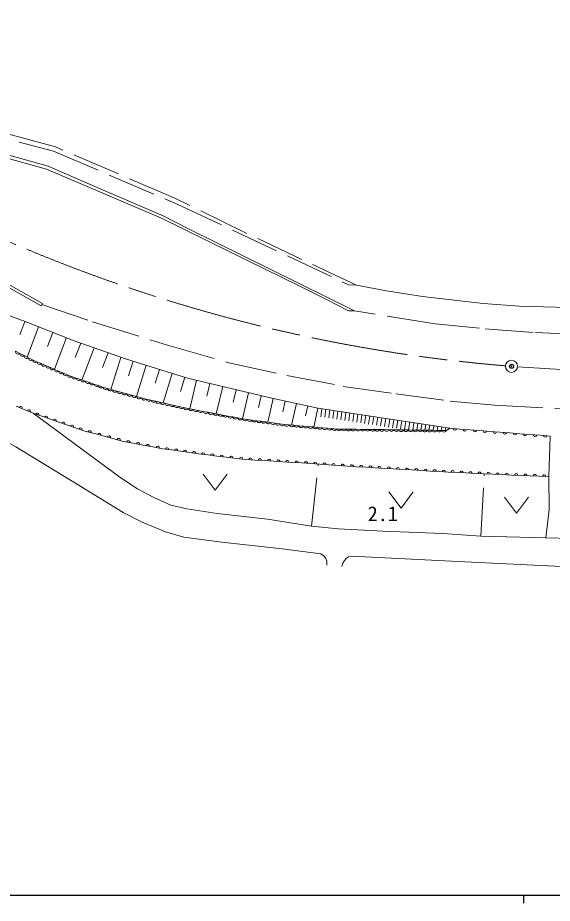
# Model space of a CAD drawing. Units: millimetres, scale not verified. Extents: x 40000 to 680000, y 20000 to 380000.
# Drawn here: x 105372 to 171576, y 204000 to 313681 of the extents above; entities that cross this region are included whole.
import ezdxf
from ezdxf.enums import TextEntityAlignment as Align

# ---------------------------------------------------------------- set-up
doc = ezdxf.new("R2010")
doc.units = ezdxf.units.MM
doc.header["$LTSCALE"] = 1000
doc.header["$PDMODE"] = 32
doc.header["$PDSIZE"] = 500
doc.linetypes.add('CHAIN', pattern=[18.5, 12, -1.5, 3.5, -1.5])
doc.linetypes.add('DASHED', pattern=[7.5, 6, -1.5])
for name, color, linetype, lineweight in [('M-BGD', 7, 'Continuous', 13), ('M-BGD-EXST', 7, 'Continuous', 13), ('M-BMK', 2, 'CHAIN', 13), ('M-BMK-SRVR', 3, 'Continuous', 13), ('M-TTL-BAND', 7, 'Continuous', 25)]:
    doc.layers.add(name, color=color, linetype=linetype, lineweight=lineweight)
doc.layers.add('M-BMK-HTXT', color=7, linetype='Continuous')
doc.layers.add('M-OTRS', color=6, linetype='Continuous')
doc.styles.add('ＭＳ ゴシック', font='')
doc.styles.get('ＭＳ ゴシック').set_extended_font_data('MS Gothic')

msp = doc.modelspace()

# ---------------------------------------------------------------- linework, layer by layer
at = {"layer": 'M-BGD'}
for p, q in [((105623, 274410), (106251, 276076)), ((106526, 271648), (107945, 275410)), ((109065, 272942), (109731, 274708)), ((111395, 274054), (109921, 270145)), ((112490, 271579), (113172, 273389)), ((105631, 272100), (105102, 272367)), ((106160, 271833), (105631, 272100)), ((113331, 268808), (114837, 272802)), ((115880, 270374), (116566, 272193)), ((106689, 271566), (106160, 271833)), ((107218, 271299), (106689, 271566)), ((107755, 271070), (107218, 271299)), ((108291, 270841), (107755, 271070)), ((116897, 267641), (118134, 271617)), ((119095, 269343), (119655, 271144)), ((108828, 270612), (108291, 270841)), ((109364, 270383), (108828, 270612)), ((109901, 270153), (109364, 270383)), ((110437, 269924), (109901, 270153)), ((110974, 269695), (110437, 269924)), ((120093, 266770), (121295, 270634)), ((122409, 268411), (122941, 270122)), ((111510, 269466), (110974, 269695)), ((112047, 269237), (111510, 269466)), ((112601, 269052), (112047, 269237)), ((113155, 268866), (112601, 269052)), ((113709, 268681), (113155, 268866)), ((123370, 265975), (124508, 269634)), ((125536, 267376), (126085, 269144)), ((126669, 265240), (127518, 268779)), ((114263, 268496), (113709, 268681)), ((114817, 268311), (114263, 268496)), ((115371, 268126), (114817, 268311)), ((115925, 267940), (115371, 268126)), ((116480, 267755), (115925, 267940)), ((117082, 267591), (116480, 267755)), ((128787, 266817), (129163, 268384)), ((129964, 264620), (130774, 267998)), ((117684, 267427), (117082, 267591)), ((118286, 267263), (117684, 267427)), ((118887, 267099), (118286, 267263)), ((119489, 266935), (118887, 267099)), ((120091, 266770), (119489, 266935)), ((120693, 266606), (120091, 266770)), ((121295, 266442), (120693, 266606)), ((132059, 266071), (132426, 267602)), ((133205, 264012), (133944, 267237)), ((135207, 265424), (135534, 266856)), ((106237, 265129), (105199, 265560)), ((121873, 266312), (121295, 266442)), ((122450, 266182), (121873, 266312)), ((123027, 266052), (122450, 266182)), ((123604, 265923), (123027, 266052)), ((124181, 265793), (123604, 265923)), ((124758, 265663), (124181, 265793)), ((125336, 265533), (124758, 265663)), ((125913, 265403), (125336, 265533)), ((136344, 263584), (137013, 266506)), ((138201, 264851), (138507, 266190)), ((139298, 263226), (139909, 265893)), ((141031, 264393), (141307, 265597)), ((107276, 264699), (106237, 265129)), ((108344, 264330), (107276, 264699)), ((126490, 265273), (125913, 265403)), ((127104, 265158), (126490, 265273)), ((127717, 265043), (127104, 265158)), ((128331, 264927), (127717, 265043)), ((128945, 264812), (128331, 264927)), ((129559, 264697), (128945, 264812)), ((130172, 264581), (129559, 264697)), ((130786, 264466), (130172, 264581)), ((131400, 264351), (130786, 264466)), ((132014, 264235), (131400, 264351)), ((142558, 265332), (158873, 262830)), ((142901, 264268), (143053, 265256)), ((143395, 264192), (143547, 265181)), ((143890, 264116), (144041, 265105)), ((144384, 264040), (144536, 265029)), ((144878, 263965), (145030, 264953)), ((145373, 263889), (145525, 264877)), ((145867, 263813), (146019, 264801)), ((146362, 263737), (146513, 264726)), ((146856, 263661), (147008, 264650)), ((147350, 263585), (147502, 264574)), ((147845, 263510), (147996, 264498)), ((148339, 263434), (148491, 264422)), ((148834, 263358), (148985, 264346)), ((109412, 263961), (108344, 264330)), ((110480, 263592), (109412, 263961)), ((111549, 263224), (110480, 263592)), ((132628, 264120), (132014, 264235)), ((133241, 264005), (132628, 264120)), ((133816, 263927), (133241, 264005)), ((134390, 263849), (133816, 263927)), ((134964, 263771), (134390, 263849)), ((135539, 263693), (134964, 263771)), ((136113, 263615), (135539, 263693)), ((136687, 263537), (136113, 263615)), ((137262, 263459), (136687, 263537)), ((137836, 263381), (137262, 263459)), ((138410, 263303), (137836, 263381)), ((138997, 263252), (138410, 263303)), ((139584, 263201), (138997, 263252)), ((149328, 263282), (149480, 264271)), ((149822, 263206), (149974, 264195)), ((150317, 263130), (150468, 264119)), ((150811, 263055), (150963, 264043)), ((151306, 262979), (151457, 263967)), ((151800, 262903), (151952, 263891)), ((152294, 262827), (152446, 263815)), ((152789, 262751), (152940, 263740)), ((153283, 262675), (153435, 263664)), ((153929, 263588), (153781, 262620)), ((154424, 263512), (154286, 262614)), ((154918, 263436), (154791, 262607)), ((155412, 263360), (155296, 262600)), ((155907, 263285), (155801, 262594)), ((112617, 262855), (111549, 263224)), ((113685, 262486), (112617, 262855)), ((114883, 262168), (113685, 262486)), ((116080, 261850), (114883, 262168)), ((140171, 263149), (139584, 263201)), ((140757, 263098), (140171, 263149)), ((141344, 263046), (140757, 263098)), ((141931, 262995), (141344, 263046)), ((142518, 262944), (141931, 262995)), ((143105, 262892), (142518, 262944)), ((143691, 262841), (143105, 262892)), ((144278, 262789), (143691, 262841)), ((144865, 262738), (144278, 262789)), ((145456, 262730), (144865, 262738)), ((146047, 262722), (145456, 262730)), ((146638, 262715), (146047, 262722)), ((147229, 262707), (146638, 262715)), ((147820, 262699), (147229, 262707)), ((148411, 262691), (147820, 262699)), ((149003, 262683), (148411, 262691)), ((149594, 262676), (149003, 262683)), ((150185, 262668), (149594, 262676)), ((150776, 262660), (150185, 262668)), ((151367, 262652), (150776, 262660)), ((151958, 262644), (151367, 262652)), ((152549, 262637), (151958, 262644)), ((153140, 262629), (152549, 262637)), ((153731, 262621), (153140, 262629)), ((154322, 262613), (153731, 262621)), ((154913, 262605), (154322, 262613)), ((155504, 262598), (154913, 262605)), ((156095, 262590), (155504, 262598)), ((156686, 262582), (156095, 262590)), ((156401, 263209), (156306, 262587)), ((157277, 262574), (156686, 262582)), ((156896, 263133), (156811, 262580)), ((157868, 262566), (157277, 262574)), ((157390, 263057), (157316, 262574)), ((157884, 262981), (157821, 262567)), ((158460, 262559), (157868, 262566)), ((158379, 262905), (158326, 262560)), ((158873, 262830), (158460, 262559)), ((158873, 262830), (160116, 262733)), ((160116, 262733), (161358, 262636)), ((161358, 262636), (162601, 262540)), ((162601, 262540), (163844, 262443)), ((163844, 262443), (165086, 262346)), ((165086, 262346), (166329, 262250)), ((166329, 262250), (167572, 262153)), ((167572, 262153), (168814, 262057)), ((117278, 261532), (116080, 261850)), ((118476, 261214), (117278, 261532)), ((119685, 260985), (118476, 261214)), ((168814, 262057), (170057, 261960)), ((170057, 261960), (171300, 261863)), ((171155, 256847), (171300, 261863)), ((120895, 260757), (119685, 260985)), ((122105, 260529), (120895, 260757)), ((123315, 260300), (122105, 260529)), ((124421, 260146), (123315, 260300)), ((125526, 259991), (124421, 260146)), ((126632, 259836), (125526, 259991)), ((127764, 259681), (126632, 259836)), ((128897, 259526), (127764, 259681)), ((130029, 259371), (128897, 259526)), ((131231, 259238), (130029, 259371)), ((132433, 259104), (131231, 259238)), ((133634, 258970), (132433, 259104)), ((134783, 258901), (133634, 258970)), ((135931, 258832), (134783, 258901)), ((137080, 258762), (135931, 258832)), ((138219, 258686), (137080, 258762)), ((139358, 258609), (138219, 258686)), ((140498, 258532), (139358, 258609)), ((141637, 258456), (140498, 258532)), ((142777, 258379), (141637, 258456)), ((143916, 258303), (142777, 258379)), ((145056, 258226), (143916, 258303)), ((146195, 258150), (145056, 258226)), ((147335, 258073), (146195, 258150)), ((148473, 258005), (147335, 258073)), ((149610, 257938), (148473, 258005)), ((150748, 257870), (149610, 257938)), ((151886, 257803), (150748, 257870)), ((153023, 257735), (151886, 257803)), ((154161, 257667), (153023, 257735)), ((155299, 257600), (154161, 257667)), ((156436, 257532), (155299, 257600)), ((157574, 257464), (156436, 257532)), ((158680, 257409), (157574, 257464)), ((159785, 257355), (158680, 257409)), ((160891, 257300), (159785, 257355)), ((161997, 257245), (160891, 257300)), ((163102, 257190), (161997, 257245)), ((164208, 257136), (163102, 257190)), ((165366, 257088), (164208, 257136)), ((166524, 257040), (165366, 257088)), ((167681, 256992), (166524, 257040)), ((168839, 256943), (167681, 256992)), ((169997, 256895), (168839, 256943)), ((171155, 256847), (169997, 256895)), ((162711, 249474), (170781, 249270)), ((170781, 249270), (184948, 248848))]:
    msp.add_line(p, q, dxfattribs=at)
at = {"layer": 'M-BGD', "linetype": 'DASHED'}
for p, q in [((141744, 250720), (142599, 258391)), ((162711, 249474), (163159, 257188))]:
    msp.add_line(p, q, dxfattribs=at)
for points in [[(79446, 313076), (85845, 304953), (91083, 302189), (109799, 297137), (125188, 290561), (146345, 280616), (147322, 280544), (133419, 287129), (124738, 291379), (110047, 297670), (90931, 302877), (86411, 305176), (79805, 313681)], [(389387, 285619), (364374, 283294), (344967, 281389), (319386, 278963), (302000, 277277), (295560, 276695), (291823, 276470), (286622, 276376), (268106, 275943), (255660, 275674), (236672, 275370), (215020, 274896), (183683, 274344), (175474, 274410), (169225, 274699), (162560, 275210), (157058, 275775), (147078, 277374)], [(108375, 278157), (114627, 276022), (123942, 273135), (131529, 270941), (138696, 269376), (145676, 268022), (152213, 267088), (158937, 266201), (164423, 265711), (171940, 265268), (180181, 265174)], [(170781, 249270), (171198, 252791), (171155, 256847)]]:
    msp.add_lwpolyline(points, dxfattribs=at)
at = {"layer": 'M-BGD'}
for points in [[(76692, 308429), (79899, 305617), (81347, 304577), (82999, 303594), (85561, 302257), (89254, 300419), (108930, 294921), (123182, 288865), (131646, 284676), (140139, 280496), (143459, 278864), (146352, 277393), (147078, 277374)], [(147078, 277374), (126541, 287547), (123394, 289154), (114619, 292891), (109124, 295277), (89205, 300859), (83296, 303853), (81273, 305041), (79676, 306248), (76908, 308793)], [(70816, 298515), (81184, 292831), (86481, 290251), (98960, 283252), (108279, 278000), (108441, 278265), (104499, 280502), (99485, 283373), (94326, 286259), (86215, 290785), (80990, 293386), (74585, 296807), (70979, 298790)], [(67789, 293408), (89411, 283532), (96848, 279541), (106280, 276065), (112357, 273676), (118705, 271439), (126384, 269051), (136844, 266542), (142558, 265332), (142054, 262984)], [(147322, 280544), (151048, 279841), (155521, 279135), (163007, 278287), (167527, 277958), (176473, 277722), (193352, 277699), (223636, 278215), (256457, 278874), (292866, 279602), (304289, 280830), (324686, 282882), (340148, 284251), (358224, 285940), (376647, 287660)], [(98246, 264398), (105138, 260532), (112658, 255949), (118413, 252384), (120774, 251196), (123673, 250024), (125954, 249359), (130643, 248725), (138136, 247901), (142920, 247299), (143304, 247006), (143514, 246717), (143649, 246373), (143657, 245877)], [(107276, 264699), (113132, 260351), (118018, 256757), (120203, 255348), (122247, 254244), (124338, 253328), (126334, 252834), (130069, 252270), (136295, 251566), (141744, 250720)], [(141744, 250720), (145044, 250366), (150626, 250098), (158029, 249786), (162711, 249474)], [(145505, 245702), (145630, 246108), (145850, 246473), (146101, 246739), (146347, 246894), (146702, 247000), (160726, 246279), (182215, 245263), (182588, 245050), (182805, 244785), (182958, 244488), (183042, 244127), (183030, 243609)]]:
    msp.add_lwpolyline(points, dxfattribs=at)
for centre, radius, start, end in [((105421, 272340), 320, 175.19079, 311.26832), ((105950, 272073), 320, 175.19143, 311.26856), ((106479, 271806), 320, 175.18959, 311.26952), ((107008, 271539), 320, 175.18959, 311.26952), ((107531, 271288), 313, 177.99349, 315.75146), ((108067, 271059), 313, 177.99592, 315.74799), ((108604, 270830), 313, 177.99592, 315.74799), ((109140, 270601), 313, 177.99419, 315.75153), ((109677, 270372), 313, 177.99487, 315.74904), ((110213, 270143), 313, 177.99487, 315.74904), ((110750, 269913), 313, 177.99419, 315.75153), ((111286, 269684), 313, 177.99417, 315.74897), ((111823, 269455), 313, 177.99592, 315.74799), ((112360, 269252), 313, 182.72584, 320.30937), ((112914, 269067), 313, 182.72424, 320.31035), ((113468, 268881), 313, 182.72255, 320.31204), ((114022, 268696), 313, 182.72318, 320.30955), ((114576, 268511), 313, 182.72584, 320.30937), ((115130, 268326), 313, 182.72508, 320.30951), ((115684, 268140), 313, 182.72255, 320.31204), ((116238, 267955), 313, 182.72393, 320.30942), ((116818, 267811), 343, 189.42171, 320.07756), ((117420, 267647), 343, 189.42298, 320.07451), ((118022, 267483), 343, 189.42298, 320.07451), ((118624, 267319), 343, 189.42369, 320.07429), ((119226, 267155), 343, 189.42171, 320.07756), ((119828, 266991), 343, 189.4223, 320.0752), ((120430, 266827), 343, 189.42298, 320.07451), ((121032, 266662), 343, 189.42298, 320.07451), ((105723, 265356), 188, 333.72742, 161.23213), ((121610, 266493), 319, 189.19084, 325.44522), ((122187, 266363), 319, 189.18946, 325.44618), ((122764, 266233), 319, 189.18742, 325.44633), ((123342, 266103), 319, 189.18946, 325.44618), ((123919, 265974), 319, 189.19001, 325.44374), ((124496, 265844), 319, 189.18946, 325.44618), ((125073, 265714), 319, 189.18946, 325.44618), ((125650, 265584), 319, 189.1888, 325.44538), ((106761, 264925), 188, 333.72488, 161.23351), ((107813, 264525), 189, 337.52174, 164.38956), ((108882, 264156), 189, 337.52081, 164.39049), ((126227, 265454), 319, 189.18946, 325.44618), ((126823, 265357), 344, 194.07948, 324.64007), ((127437, 265242), 344, 194.08273, 324.63896), ((128051, 265126), 344, 194.08022, 324.63966), ((128665, 265011), 344, 194.0815, 324.63985), ((129278, 264896), 344, 194.08071, 324.63918), ((129892, 264780), 344, 194.08225, 324.63944), ((130506, 264665), 344, 194.07948, 324.64007), ((131120, 264550), 344, 194.08225, 324.63944), ((131733, 264434), 344, 194.08022, 324.63966), ((109950, 263788), 189, 337.52174, 164.38956), ((111018, 263419), 189, 337.52081, 164.39049), ((112086, 263050), 189, 337.52174, 164.38956), ((132347, 264319), 344, 194.0815, 324.63985), ((132961, 264204), 344, 194.08022, 324.63966), ((133543, 264075), 310, 193.04858, 331.49455), ((134118, 263997), 310, 193.0464, 331.49477), ((134692, 263919), 310, 193.04858, 331.49455), ((135266, 263841), 310, 193.04727, 331.49417), ((135841, 263763), 310, 193.04822, 331.49491), ((136415, 263685), 310, 193.0464, 331.49477), ((136989, 263607), 310, 193.04858, 331.49455), ((137563, 263529), 310, 193.0464, 331.49477), ((138138, 263451), 310, 193.04945, 331.49395), ((138714, 263394), 317, 196.63622, 333.35201), ((139301, 263343), 317, 196.63843, 333.35173), ((113155, 262681), 189, 337.51811, 164.3932), ((114282, 262321), 207, 346.9675, 163.28457), ((115480, 262003), 207, 346.96306, 163.28561), ((139887, 263291), 317, 196.63843, 333.35173), ((140474, 263240), 317, 196.63578, 333.35438), ((141061, 263188), 317, 196.63622, 333.35201), ((141648, 263137), 317, 196.63843, 333.35173), ((142235, 263086), 317, 196.63843, 333.35173), ((142821, 263034), 317, 196.63622, 333.35201), ((143408, 262983), 317, 196.63843, 333.35173), ((143995, 262932), 317, 196.63843, 333.35173), ((144582, 262880), 317, 196.63843, 333.35173), ((145162, 262852), 318, 201.07288, 337.41499), ((145753, 262845), 318, 201.07288, 337.41499), ((146344, 262837), 318, 201.07288, 337.41499), ((146935, 262829), 318, 201.07381, 337.41409), ((147526, 262821), 318, 201.0725, 337.4173), ((148117, 262813), 318, 201.07022, 337.41765), ((148709, 262806), 318, 201.07381, 337.41409), ((149300, 262798), 318, 201.07288, 337.41499), ((149891, 262790), 318, 201.07288, 337.41499), ((150482, 262782), 318, 201.07381, 337.41409), ((151073, 262774), 318, 201.0725, 337.4173), ((151664, 262767), 318, 201.07022, 337.41765), ((152255, 262759), 318, 201.07288, 337.41499), ((152846, 262751), 318, 201.07381, 337.41409), ((153437, 262743), 318, 201.07288, 337.41499), ((154028, 262735), 318, 201.0725, 337.4173), ((154619, 262728), 318, 201.07115, 337.41674), ((155210, 262720), 318, 201.07288, 337.41499), ((155801, 262712), 318, 201.07288, 337.41499), ((156392, 262704), 318, 201.07381, 337.41409), ((156983, 262697), 318, 201.07288, 337.41499), ((157575, 262689), 318, 201.0725, 337.4173), ((158166, 262681), 318, 201.07022, 337.41765), ((159495, 262789), 208, 177.72788, 353.38206), ((160738, 262693), 208, 177.72667, 353.3803), ((161980, 262596), 208, 177.72651, 353.38321), ((163223, 262499), 208, 177.7281, 353.38183), ((164466, 262403), 208, 177.72826, 353.37892), ((165708, 262306), 208, 177.7281, 353.38183), ((166951, 262209), 208, 177.72651, 353.38321), ((116678, 261685), 207, 346.9675, 163.28457), ((117875, 261366), 207, 346.9638, 163.28488), ((119080, 261094), 205, 350.78252, 167.84181), ((120289, 260866), 205, 350.78252, 167.84181), ((168194, 262113), 208, 177.72667, 353.3803), ((169436, 262016), 208, 177.7281, 353.38183), ((170679, 261920), 208, 177.7281, 353.38183), ((121499, 260638), 205, 350.78, 167.84158), ((122709, 260409), 205, 350.78, 167.84158), ((123870, 260236), 187, 347.89431, 176.15336), ((124975, 260081), 187, 347.89148, 176.15619), ((126081, 259927), 187, 347.89574, 176.1554), ((127199, 259768), 191, 349.4185, 175.00362), ((128332, 259613), 191, 349.42, 175.00253), ((129464, 259458), 191, 349.42, 175.00253), ((130630, 259303), 202, 354.09772, 173.22221), ((131832, 259169), 202, 354.09803, 173.2219), ((133033, 259036), 202, 354.09803, 173.2219), ((134209, 258944), 192, 354.1247, 178.95656), ((135357, 258874), 192, 354.1264, 178.95206), ((136506, 258805), 192, 354.12473, 178.95355), ((137650, 258733), 191, 353.32023, 178.99195), ((138789, 258657), 191, 353.32193, 178.99046), ((139929, 258580), 191, 353.32193, 178.99046), ((141068, 258504), 191, 353.32173, 178.99065), ((142208, 258427), 191, 353.32023, 178.99195), ((143347, 258350), 191, 353.32193, 178.99046), ((144487, 258274), 191, 353.32193, 178.99046), ((145626, 258197), 191, 353.32023, 178.99195), ((146766, 258121), 191, 353.32193, 178.99046), ((147904, 258049), 190, 353.64498, 179.54912), ((149042, 257981), 190, 353.64214, 179.54895), ((150180, 257914), 190, 353.64666, 179.54762), ((151317, 257846), 190, 353.64666, 179.54762), ((152455, 257778), 190, 353.64214, 179.54895), ((153593, 257711), 190, 353.64498, 179.54912), ((154731, 257643), 190, 353.64498, 179.54912), ((155868, 257575), 190, 353.64381, 179.54746), ((157006, 257508), 190, 353.64666, 179.54762), ((158128, 257452), 185, 352.55015, 181.78024), ((159233, 257397), 185, 352.54846, 181.78178), ((160339, 257342), 185, 352.54846, 181.78178), ((161445, 257287), 185, 352.5486, 181.78164), ((162550, 257233), 185, 352.54846, 181.78178), ((163656, 257178), 185, 352.5486, 181.78164), ((164787, 257118), 193, 355.61738, 179.6284), ((165945, 257070), 193, 355.61739, 179.62542), ((167103, 257022), 193, 355.61727, 179.62554), ((168260, 256974), 193, 355.61738, 179.6284), ((169418, 256926), 193, 355.61738, 179.6284), ((170576, 256878), 193, 355.61738, 179.6284)]:
    msp.add_arc(centre, radius, start, end, dxfattribs=at)
at = {"layer": 'M-BGD-EXST'}
for p, q in [((128326, 257151), (129826, 255151)), ((129826, 255151), (131326, 257151)), ((151344, 254956), (152844, 252956)), ((152844, 252956), (154344, 254956)), ((165641, 254303), (167141, 252303)), ((167141, 252303), (168641, 254303))]:
    msp.add_line(p, q, dxfattribs=at)
at = {"layer": 'M-BMK'}
msp.add_lwpolyline([(265630, 271641), (210895, 270337), (184806, 269917), (174581, 269976), (167283, 270460)], dxfattribs=at)
msp.add_arc((181772, 465138), 195225, 236.46366, 265.30329, dxfattribs=at)
at = {"layer": 'M-BMK-SRVR'}
msp.add_circle((166534, 270509), 750, dxfattribs=at)
at = {"layer": 'M-OTRS'}
msp.add_point((166534, 270509), dxfattribs=at)
at = {"layer": 'M-TTL-BAND'}
for p, q in [((40000, 205000), (579000, 205000)), ((168000, 205000), (168000, 204000))]:
    msp.add_line(p, q, dxfattribs=at)

# ---------------------------------------------------------------- texts
at = {"layer": 'M-BMK-HTXT', "style": 'ＭＳ ゴシック'}
msp.add_text('2.1', height=1833, dxfattribs=at).set_placement((150588, 252244), align=Align.MIDDLE_CENTER)

doc.saveas('drawing.dxf')
